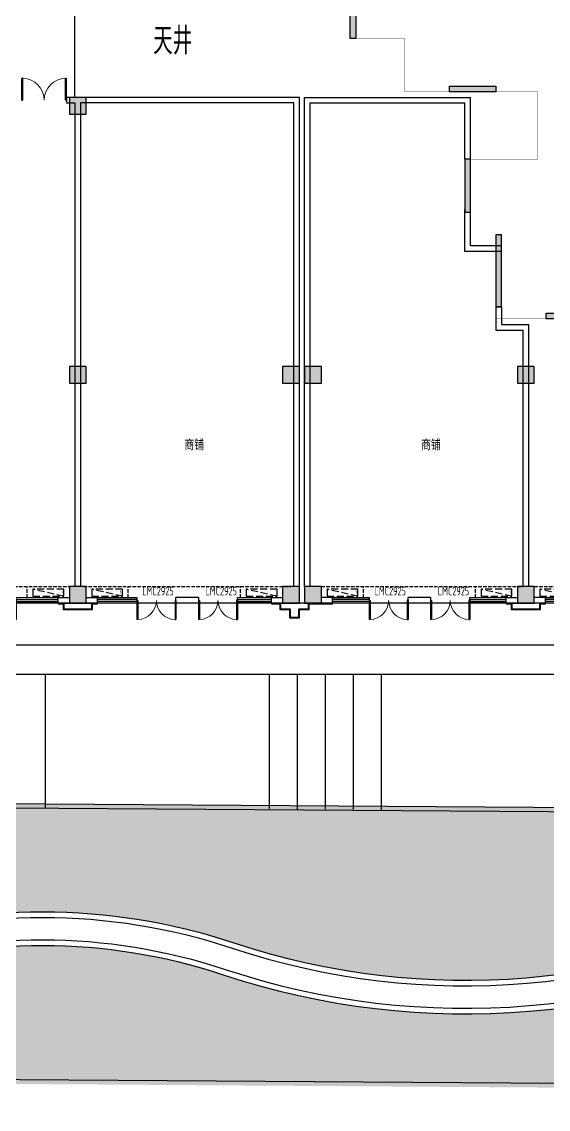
# Model space of a CAD drawing. Header units: millimetres. Extents: x 36720183 to 38160956, y 58934012 to 60388477.
# Drawn here: x 37428266 to 37447065, y 59257696 to 59296490 of the extents above; entities that cross this region are included whole.
import ezdxf

# ---------------------------------------------------------------- set-up
doc = ezdxf.new("R2010")
doc.units = ezdxf.units.MM
doc.header["$LTSCALE"] = 1000
doc.header["$MEASUREMENT"] = 0
doc.linetypes.add('DASH', pattern=[0.35, 0.25, -0.1])
for name, color, linetype in [('@ 绿化', 8, 'Continuous'), ('@YL', 2, 'Continuous'), ('@铺装', 2, 'Continuous'), ('C_Hatch', 41, 'Continuous'), ('C_Wall', 6, 'Continuous'), ('COLUMN', 9, 'Continuous'), ('CURTWALL', 4, 'Continuous'), ('DIM_LEAD', 3, 'Continuous'), ('PUB_HATCH', 8, 'Continuous'), ('PUB_TEXT', 7, 'Continuous'), ('WALL', 4, 'Continuous'), ('WINDOW', 2, 'Continuous'), ('WINDOW_TEXT', 3, 'Continuous'), ('扑救面', 2, 'Continuous'), ('空调', 115, 'Continuous'), ('空调机位', 7, 'Continuous')]:
    doc.layers.add(name, color=color, linetype=linetype)
doc.styles.get("Standard").update_dxf_attribs({"font": 'gbenor.shx', "bigfont": 'gbcbig.shx'})
pattern_1 = [(90, (0, 0), (-997.7954749999999, 997.7954750000001), [264.58066, -1731.01015]), (45, (0, 0), (-997.7961550815103, 997.7961550815104), [264.58066, -1146.51615]), (135, (0, 0), (-997.7961550815104, -997.7961550815103), [264.58066, -1146.51615])]

# ---------------------------------------------------------------- blocks, each defined once
blk = doc.blocks.new('_FZH')
blk.add_lwpolyline([(-0.499999999992724, -0.4999999999854481), (0.499999999992724, -0.4999999999854481), (0.499999999992724, 0.5000000000145519), (-0.499999999992724, 0.5000000000145519)], close=True)
at = {"layer": 'PUB_HATCH'}
blk.add_solid([(-0.499999999992724, -0.4999999999854481), (0.499999999992724, -0.4999999999854481), (-0.499999999992724, 0.5000000000145519), (0.499999999992724, 0.5000000000145519)], dxfattribs=at)
blk = doc.blocks.new('$DorLib2D$00000002')
for p, q in [((-0.5, -5.684341886080802e-17), (-0.5000000000000007, 0.4875)), ((-0.4750000000000007, 0.4875), (-0.5000000000000007, 0.4875)), ((-0.475, -2.842170943040401e-17), (-0.4750000000000007, 0.4875)), ((0.475, -2.842170943040401e-17), (0.4750000000000007, 0.4875)), ((0.4750000000000007, 0.4875), (0.5000000000000007, 0.4875)), ((0.5, -5.684341886080802e-17), (0.5000000000000007, 0.4875)), ((-0.5, -5.684341886080802e-17), (-0.475, -2.842170943040401e-17)), ((0.5, -5.684341886080802e-17), (0.475, -2.842170943040401e-17))]:
    blk.add_line(p, q)
at = {"lineweight": 13}
for centre, start, end in [((-0.4875, -4.263256414560601e-17), 0, 88.53071641864632), ((0.4875, -4.263256414560601e-17), 91.4692835813537, 180)]:
    blk.add_arc(centre, 0.4875, start, end, dxfattribs=at)
blk = doc.blocks.new('56d34')
at = {"layer": '@铺装', "color": 2, "ltscale": 0.2}
blk.add_line((526097.2758195428, 15768.51332169771), (524697.2757823272, 15768.51332169771), dxfattribs=at)
at = {"layer": 'CURTWALL', "color": 2}
for p, q in [((523197.2758195428, 15968.51323900372), (524697.275724764, 15968.5132465139)), ((524697.275724764, 15968.5132465139), (524697.275724764, 15768.5132465139)), ((526097.2758195428, 15768.51323900372), (526097.2758195428, 15968.51323900372)), ((526897.2405093564, 15968.51323900372), (526897.2405093564, 15768.51323900372)), ((528297.2404122679, 15768.5132465139), (528297.2404122679, 15968.5132465139)), ((528297.2404122679, 15968.5132465139), (529797.2405093564, 15968.51323900372)), ((524697.2754122643, 15901.84660857916), (523197.2758195428, 15901.84657233953)), ((524697.2754122643, 15835.1798844412), (523197.2758195428, 15835.1799056679)), ((524697.275724764, 15768.5132465139), (523197.2758195428, 15768.51323900372)), ((528297.2404122679, 15901.84652237594), (529797.2405093564, 15901.84657233953)), ((528297.2404122679, 15835.17997065187), (529797.2405093564, 15835.1799056679)), ((529797.2405093564, 15768.51323900372), (528297.2404122679, 15768.5132465139))]:
    blk.add_line(p, q, dxfattribs=at)
at = {"layer": 'WALL', "color": 0}
for p, q in [((523197.2758197663, 15768.51323900372), (523197.2758193193, 15968.51323900372)), ((529797.2405093564, 15768.51323900372), (529797.2405093564, 15968.51323900372))]:
    blk.add_line(p, q, dxfattribs=at)
at = {"layer": 'WALL'}
for p, q in [((526897.2405093564, 15968.51323900372), (526097.2758195428, 15968.51323900372)), ((526897.2405093564, 15768.51332169771), (526097.2758195428, 15768.51332169771))]:
    blk.add_line(p, q, dxfattribs=at)
at = {"layer": '空调', "color": 0, "linetype": 'DASH', "ltscale": 0.5}
for p, q in [((522797.2758198855, 16368.42236685753), (530197.2758199153, 16368.42236685753)), ((524297.2758198855, 15968.42236688733), (524297.2758198855, 16368.42236685753)), ((528697.2758197216, 15968.42236688733), (528697.2758197216, 16368.42236685753))]:
    blk.add_line(p, q, dxfattribs=at)
at = {"layer": '空调机位', "linetype": 'DASH'}
for points in [[(524097.2758200765, 16018.42236690223), (524097.2758200169, 16268.42236673832), (522997.2758200318, 16268.42236675322), (522997.2758201286, 16018.42236667871)], [(529997.2758199126, 16018.42236581445), (529997.275819853, 16268.42236565053), (528897.2758198678, 16268.42236566544), (528897.2758199647, 16018.42236559093)]]:
    blk.add_lwpolyline(points, close=True, dxfattribs=at)
for points in [[(524097.2758200765, 16018.42236690223), (522997.2758200169, 16268.42236672342)], [(529997.2758199126, 16018.42236581445), (528897.275819853, 16268.42236563563)]]:
    blk.add_lwpolyline(points, dxfattribs=at)
at = {"layer": 'WINDOW', "color": 0, "xscale": -1400, "yscale": -1400, "zscale": 1400}
blk.add_blockref('$DorLib2D$00000002', (525397.2758195428, 15868.51323900372), dxfattribs=at)
at = {"layer": 'WINDOW', "color": 0, "xscale": -1400, "yscale": 1400, "zscale": 1400, "rotation": 180}
blk.add_blockref('$DorLib2D$00000002', (527597.2405093564, 15868.51323900372), dxfattribs=at)
at = {"layer": 'PUB_TEXT', "color": 0}
for p in [(524002.6503687426, 16115.60670714825), (529902.6503685787, 16115.60670606047)]:
    blk.add_text('1', height=105, dxfattribs=at).set_placement(p)
at = {"layer": 'WINDOW_TEXT', "width": 0.7}
for p in [(524894.2726606159, 16051.08696593817), (527152.2726606159, 16051.08696593817)]:
    blk.add_text('LMC2925', height=300, dxfattribs=at).set_placement(p)
blk = doc.blocks.new('2014-1-1-G-A1')
h = blk.add_hatch(color=256)
h.paths.add_polyline_path([(3033172.852375269, 319956.4978540423), (3033572.85237849, 319956.4978575243), (3033572.852378053, 319106.485383566), (3034022.852374514, 319106.4853835613), (3034022.852374514, 318906.4853834682), (3033572.852378415, 318906.4853835679), (3033572.852378418, 317656.4853922033), (3033372.852378418, 317656.4853922031), (3033372.852377866, 319756.4978575243), (3033172.852375319, 319756.4978455537)])
h.paths.add_polyline_path([(3040172.852378401, 313656.4853835695), (3040372.852378383, 313656.4853835697), (3040372.852378081, 312356.4853836026), (3039920.435534437, 312356.4853835669), (3039920.435534417, 312556.4853835634), (3040172.852378382, 312556.485383566)])
h.paths.add_polyline_path([(3040570.400208883, 319756.4978575273), (3040570.400208879, 319956.4978575273), (3040170.400211017, 319956.4978571003), (3040172.817056711, 319106.4978598573), (3037972.852374906, 319106.4853835611), (3037972.852374906, 318156.4853835509), (3038172.852374913, 318156.4853835509), (3038172.852374905, 318906.4853835681), (3040172.85237838, 318906.4853835558), (3040172.85237838, 315656.4853835611), (3040372.852378383, 315656.4853835611), (3040370.400212335, 319756.4978575232)])
h.paths.add_polyline_path([(3033572.852376633, 313856.4978738369), (3033572.852378437, 312556.4853835686), (3033827.522232801, 312556.4853835686), (3033827.522232799, 312356.4853835613), (3033372.852378436, 312356.4853835662), (3033372.852376784, 313856.4978738374)])
h.paths.add_polyline_path([(3035522.852374892, 318906.485383597), (3035522.852374895, 319106.4853835709), (3036172.852374886, 319106.4853835613), (3036172.852374867, 317456.4853835925), (3035972.852374888, 317456.4853835925), (3035972.852374897, 318906.4853836002)])
h.paths.add_polyline_path([(3025472.852378621, 315206.4978621225), (3025672.852378622, 315206.4978621225), (3025672.852378622, 312606.4978623861), (3025472.852378622, 312606.4978628189)])
h.paths.add_polyline_path([(3043972.85237799, 319956.4978566205), (3043772.85237799, 319956.4978566202), (3043772.852377992, 318306.3229035741), (3043972.852377992, 318306.3229035743)])
h.paths.add_polyline_path([(3046872.852374455, 319956.4978566207), (3046672.852374455, 319956.4978566205), (3046672.852374457, 318306.3229035742), (3046872.852374457, 318306.3229035746)])
h.paths.add_polyline_path([(3048072.852374076, 315206.497862136), (3048072.852374076, 315406.4978621353), (3049772.852374462, 315406.4978621379), (3049972.852374464, 315406.4978621381), (3049972.852374463, 315206.4978621381)])
h.paths.add_polyline_path([(3049972.852378063, 319306.4978621237), (3049772.852378062, 319306.4978621234), (3049772.852378064, 317656.4978621234), (3049972.852378065, 317656.5853508735)])
h.paths.add_polyline_path([(3029772.852374586, 319956.4978566119), (3029972.852374586, 319956.4978566119), (3029972.852374586, 318306.3229035658), (3029772.852374586, 318306.3229035658)])
h.paths.add_polyline_path([(3043072.852377752, 310906.4978623088), (3043272.852377753, 310906.4978623074), (3044722.852378089, 310906.4978623036), (3044722.852378081, 310706.4978621902), (3043072.852377752, 310706.4978621874)])
h.paths.add_polyline_path([(3033772.852378451, 308556.997862872), (3033772.852378454, 308306.4978628869), (3033772.852378458, 308106.4978628859), (3032922.762977445, 308106.4978628595), (3032922.762977434, 308556.9978628667)])
h.paths.add_polyline_path([(3039972.852378479, 303106.2577114857), (3039972.852378474, 302906.2577114848), (3039972.852378459, 302606.4978627763), (3041272.852378457, 302606.4978627783), (3041272.852378457, 302806.4978627805), (3040172.852378448, 302806.4978628433), (3040172.852378448, 303106.2577114847)])
h.paths.add_polyline_path([(3033772.852378441, 303106.2577114892), (3033772.85237844, 302906.2577114888), (3033772.852378455, 302606.4978627802), (3032472.852378457, 302606.497862783), (3032472.852378457, 302806.4978627854), (3033572.852378466, 302806.4978628475), (3033572.852378466, 303106.2577114888)])
h.paths.add_polyline_path([(3043072.85237846, 303235.3215238984), (3043072.852378465, 303035.3215238984), (3042872.852378465, 303035.3215238797), (3042872.852378392, 305606.4978629394), (3043072.852378392, 305606.4978629415)])
h.paths.add_polyline_path([(3044172.852378379, 306406.4978637055), (3043972.852378376, 306406.4978637004), (3043972.852378333, 308106.4978629451), (3043972.852378328, 308306.4978629453), (3044172.852378329, 308306.4978629693)])
h.paths.add_polyline_path([(3040822.941779337, 308556.9978628682), (3040822.94177934, 308306.4978628831), (3040822.941779344, 308106.4978628822), (3039972.852378332, 308106.4978628557), (3039972.85237832, 308556.9978628629)])
h.paths.add_polyline_path([(3030672.852378455, 303235.3215237309), (3030672.852378455, 303035.3215237309), (3030872.852378455, 303035.3215237253), (3030872.852378457, 305606.4978627849), (3030672.852378457, 305606.4978627819)])
h.paths.add_polyline_path([(3029572.852378454, 306406.4978637055), (3029772.852378456, 306406.4978637055), (3029772.852378459, 308106.4978627802), (3029772.852378459, 308306.4978627806), (3029572.852378455, 308306.4978627814)])
h.paths.add_polyline_path([(3048272.852375372, 312806.4978628189), (3048272.852375372, 312606.4978628189), (3045472.852375461, 312606.4978628187), (3045472.852375461, 312806.4978628187)])
h.paths.add_polyline_path([(3029022.852378127, 310906.4978621227), (3029222.852378128, 310906.4978621216), (3030672.852378463, 310906.4978621177), (3030672.852378456, 310706.4978620044), (3029022.852378127, 310706.4978620015)])
h.paths.add_polyline_path([(3026872.852378122, 319956.4978566119), (3027072.852378122, 319956.4978566119), (3027072.852378122, 318306.3229035657), (3026872.852378122, 318306.3229035657)])
h.paths.add_polyline_path([(3025672.852378505, 315206.4978621226), (3025672.852378505, 315406.4978621218), (3023972.852378119, 315406.4978621225), (3023772.852378118, 315406.4978621225), (3023772.852378119, 315206.4978621223)])
h.paths.add_polyline_path([(3023772.852378119, 319306.4978621219), (3023972.85237812, 319306.4978621219), (3023972.85237812, 317656.4978621219), (3023772.852378119, 317656.5853508718)])
at = {"layer": 'C_Wall'}
for points in [[(3026872.852378122, 319956.4978566119), (3027072.852378122, 319956.4978566119), (3027072.852378122, 318306.3229035657), (3026872.852378122, 318306.3229035657)], [(3029772.852374586, 319956.4978566119), (3029972.852374586, 319956.4978566119), (3029972.852374586, 318306.3229035658), (3029772.852374586, 318306.3229035658)], [(3033172.852375269, 319956.4978540423), (3033572.85237849, 319956.4978575243), (3033572.852378053, 319106.485383566), (3034022.852374514, 319106.4853835613), (3034022.852374514, 318906.4853834682), (3033572.852378415, 318906.4853835679), (3033572.852378418, 317656.4853922033), (3033372.852378418, 317656.4853922031), (3033372.852377866, 319756.4978575243), (3033172.852375319, 319756.4978455537)], [(3040570.400208883, 319756.4978575273), (3040570.400208879, 319956.4978575273), (3040170.400211017, 319956.4978571003), (3040172.817056711, 319106.4978598573), (3037972.852374906, 319106.4853835611), (3037972.852374906, 318156.4853835509), (3038172.852374913, 318156.4853835509), (3038172.852374905, 318906.4853835681), (3040172.85237838, 318906.4853835558), (3040172.85237838, 315656.4853835611), (3040372.852378383, 315656.4853835611), (3040370.400212335, 319756.4978575232)], [(3043972.85237799, 319956.4978566205), (3043772.85237799, 319956.4978566202), (3043772.852377992, 318306.3229035741), (3043972.852377992, 318306.3229035743)], [(3046872.852374455, 319956.4978566207), (3046672.852374455, 319956.4978566205), (3046672.852374457, 318306.3229035742), (3046872.852374457, 318306.3229035746)], [(3023772.852378119, 319306.4978621219), (3023972.85237812, 319306.4978621219), (3023972.85237812, 317656.4978621219), (3023772.852378119, 317656.5853508718)], [(3049972.852378063, 319306.4978621237), (3049772.852378062, 319306.4978621234), (3049772.852378064, 317656.4978621234), (3049972.852378065, 317656.5853508735)], [(3035522.852374892, 318906.485383597), (3035522.852374895, 319106.4853835709), (3036172.852374886, 319106.4853835613), (3036172.852374867, 317456.4853835925), (3035972.852374888, 317456.4853835925), (3035972.852374897, 318906.4853836002)], [(3025672.852378505, 315206.4978621226), (3025672.852378505, 315406.4978621218), (3023972.852378118, 315406.4978621224), (3023972.852378119, 315406.4978621225), (3023772.852378118, 315406.4978621225), (3023772.852378119, 315206.4978621223)], [(3048072.852374076, 315206.497862136), (3048072.852374076, 315406.4978621353), (3049772.852374463, 315406.4978621379), (3049772.852374462, 315406.4978621379), (3049972.852374464, 315406.4978621381), (3049972.852374463, 315206.4978621381)], [(3025472.852378621, 315206.4978621225), (3025672.852378622, 315206.4978621225), (3025672.852378622, 312606.4978623861), (3025472.852378622, 312606.4978628189)], [(3033572.852376633, 313856.4978738369), (3033572.852378437, 312556.4853835686), (3033827.522232801, 312556.4853835686), (3033827.522232799, 312356.4853835613), (3033372.852378436, 312356.4853835662), (3033372.852376784, 313856.4978738374)], [(3040172.852378401, 313656.4853835695), (3040372.852378383, 313656.4853835697), (3040372.852378081, 312356.4853836026), (3039920.435534437, 312356.4853835669), (3039920.435534417, 312556.4853835634), (3040172.852378382, 312556.485383566)], [(3048272.852375372, 312806.4978628189), (3048272.852375372, 312606.4978628189), (3045472.852375461, 312606.4978628187), (3045472.852375461, 312806.4978628187)], [(3029022.852378127, 310906.4978621227), (3029222.852378127, 310906.4978621202), (3029222.852378128, 310906.4978621216), (3030672.852378463, 310906.4978621177), (3030672.852378463, 310906.4978621177), (3030672.852378456, 310706.4978620044), (3029022.852378127, 310706.4978620015)], [(3043072.852377752, 310906.4978623088), (3043272.852377753, 310906.4978623061), (3043272.852377753, 310906.4978623074), (3044722.852378089, 310906.4978623036), (3044722.852378089, 310906.4978623036), (3044722.852378081, 310706.4978621902), (3043072.852377752, 310706.4978621874)], [(3033772.852378451, 308556.997862872), (3033772.852378457, 308306.4978628694), (3033772.852378454, 308306.4978628869), (3033772.852378458, 308106.4978628859), (3032922.762977445, 308106.4978628595), (3032922.762977434, 308556.9978628667)], [(3040822.941779337, 308556.9978628682), (3040822.941779343, 308306.4978628657), (3040822.94177934, 308306.4978628831), (3040822.941779344, 308106.4978628822), (3039972.852378332, 308106.4978628557), (3039972.85237832, 308556.9978628629)], [(3029572.852378454, 306406.4978637055), (3029772.852378456, 306406.4978637055), (3029772.852378459, 308106.4978627805), (3029772.852378459, 308106.4978627802), (3029772.852378459, 308306.4978627806), (3029572.852378455, 308306.4978627814)], [(3044172.852378379, 306406.4978637055), (3043972.852378376, 306406.4978637004), (3043972.852378331, 308106.4978629632), (3043972.852378333, 308106.4978629451), (3043972.852378328, 308306.4978629453), (3044172.852378329, 308306.4978629693)], [(3030672.852378455, 303235.3215237309), (3030672.852378455, 303035.3215237309), (3030872.852378455, 303035.3215237253), (3030872.852378457, 305606.4978627849), (3030672.852378457, 305606.4978627819), (3030672.852378455, 303235.3215237254)], [(3043072.85237846, 303235.3215238984), (3043072.852378465, 303035.3215238984), (3042872.852378465, 303035.3215238797), (3042872.852378392, 305606.4978629394), (3043072.852378392, 305606.4978629415), (3043072.852378459, 303235.321523885)], [(3033772.852378441, 303106.2577114892), (3033772.852378441, 302906.2577114888), (3033772.85237844, 302906.2577114888), (3033772.852378455, 302606.4978627802), (3032472.852378457, 302606.497862783), (3032472.852378457, 302806.4978627854), (3033572.852378466, 302806.4978628475), (3033572.852378466, 303106.2577114888)], [(3039972.852378479, 303106.2577114857), (3039972.852378479, 302906.257711485), (3039972.852378474, 302906.2577114848), (3039972.852378459, 302606.4978627763), (3041272.852378457, 302606.4978627783), (3041272.852378457, 302806.4978627805), (3040172.852378448, 302806.4978628433), (3040172.852378448, 303106.2577114847)]]:
    blk.add_lwpolyline(points, close=True, dxfattribs=at)
blk = doc.blocks.new('T7T8T9scpm')
at = {"layer": '@铺装', "color": 6, "ltscale": 0.2}
for p, q in [((447812.4622374699, 17075.1398832649), (446412.4622002542, 17075.1398832649)), ((456105.0644638389, 17075.13973521441), (454705.0644266233, 17075.13973521441))]:
    blk.add_line(p, q, dxfattribs=at)
for points in [[(443605.064457342, 17075.13962833583), (443605.064457342, 17050.13962833583), (443780.064457342, 17050.13962833583), (443780.064457342, 16850.13962833583), (444130.064457342, 16850.13962833583), (444130.064457342, 16850.13962833583), (444480.0644573569, 16850.13962833583), (444480.0644571707, 16850.13965228945), (444830.064457342, 16850.13965240866), (444830.064457342, 17050.13962833583), (445005.0644571558, 17050.13962833583), (445005.0644571558, 17075.13962833583)], [(444305.064457342, 17075.13965252042), (443805.064457342, 17075.13962833583), (443805.064457342, 16875.13962833583), (444155.064457342, 16875.13962833583), (444155.064457342, 16875.13962833583), (444455.064457342, 16875.13962833583), (444455.0644571558, 16875.13965227455), (444805.0644571558, 16875.13965251297), (444805.0644571558, 17075.13965251297), (444305.064457342, 17075.139676705)], [(451219.8247507438, 17075.13959620148), (451219.8247507438, 17050.13959620148), (451519.8247850165, 17050.13959620148), (451519.8247850165, 16850.13959620148), (451869.8247850165, 16850.13959620148), (451869.8247850165, 16550.13959620148), (452219.8247850314, 16550.13959620148), (452219.8247848451, 16850.1396201551), (452569.8247850165, 16850.13962027431), (452569.8247850165, 17050.13959620148), (453405.0644638389, 17050.13965252042), (453405.0644638389, 17075.13965252042)], [(452044.8247850165, 17075.13962038606), (451544.8247850165, 17075.13959620148), (451544.8247850165, 16875.13959620148), (451894.8247850165, 16875.13959620148), (451894.8247850165, 16575.13959620148), (452194.8247850165, 16575.13959620148), (452194.8247848302, 16875.13962014019), (452544.8247848302, 16875.13962037861), (452544.8247848302, 17075.13962037861), (452044.8247850165, 17075.13964457065)], [(459605.064457342, 17075.13961017132), (459605.064457342, 17050.13961017132), (459780.064457342, 17050.13961017132), (459780.064457342, 16850.13961017132), (460130.064457342, 16850.13961017132), (460130.064457342, 16850.13961017132), (460480.0644573569, 16850.13961017132), (460480.0644571707, 16850.13963412493), (460830.064457342, 16850.13963424414), (460830.064457342, 17050.13961017132), (461005.0644571558, 17050.13961017132), (461005.0644571558, 17075.13961017132)], [(460305.064457342, 17075.1396343559), (459805.064457342, 17075.13961017132), (459805.064457342, 16875.13961017132), (460155.064457342, 16875.13961017132), (460155.064457342, 16875.13961017132), (460455.064457342, 16875.13961017132), (460455.0644571558, 16875.13963411003), (460805.0644571558, 16875.13963434845), (460805.0644571558, 17075.13963434845), (460305.064457342, 17075.13965854049)]]:
    blk.add_lwpolyline(points, dxfattribs=at)
at = {"layer": 'CURTWALL', "color": 6}
for p, q in [((445005.0644230172, 17275.13980103284), (446412.462142691, 17275.13980808109)), ((446412.4618301913, 17208.47317014635), (445005.0644230172, 17208.47313436866)), ((446412.4618301913, 17141.80644600838), (445005.0644230172, 17141.80646769702)), ((446412.462142691, 17075.13980808109), (445005.0644230172, 17075.13980103284)), ((446412.462142691, 17275.13980808109), (446412.462142691, 17075.13980808109)), ((447812.4622374699, 17075.13980057091), (447812.4622374699, 17275.13980057091)), ((448612.4269272834, 17275.13980057091), (448612.4269272834, 17075.13980057091)), ((450012.4268301949, 17075.13980808109), (450012.4268301949, 17275.13980808109)), ((450012.4268301949, 17275.13980808109), (451219.8247507438, 17275.13980057091)), ((450012.4268301949, 17208.47308394313), (451219.8247507438, 17208.47313390672)), ((450012.4268301949, 17141.80653221905), (451219.8247507438, 17141.80646723509)), ((451219.8247507438, 17075.13980057091), (450012.4268301949, 17075.13980808109)), ((453405.0644638389, 17275.13965252042), (454705.0643690601, 17275.1396600306)), ((454705.0640565604, 17208.47302209586), (453405.0644638389, 17208.47298585624)), ((454705.0640565604, 17141.8062979579), (453405.0644638389, 17141.8063191846)), ((454705.0643690601, 17075.1396600306), (453405.0644638389, 17075.13965252042)), ((454705.0643690601, 17275.1396600306), (454705.0643690601, 17075.1396600306)), ((456105.0644638389, 17075.13965252042), (456105.0644638389, 17275.13965252042)), ((456905.0291536525, 17275.13965252042), (456905.0291536525, 17075.13965252042)), ((458305.029056564, 17075.1396600306), (458305.029056564, 17275.1396600306)), ((458305.029056564, 17275.1396600306), (459605.0291536525, 17275.13965252042)), ((458305.029056564, 17208.47293589264), (459605.0291536525, 17208.47298585624)), ((458305.029056564, 17141.80638416857), (459605.0291536525, 17141.8063191846)), ((459605.0291536525, 17075.13965252042), (458305.029056564, 17075.1396600306))]:
    blk.add_line(p, q, dxfattribs=at)
at = {"layer": 'WALL', "color": 6}
for p, q in [((444305.0644594952, 35121.45552387089), (443905.064630568, 35121.45546563715)), ((443905.064630568, 35121.45546563715), (443905.0646305382, 34921.45549168438)), ((443905.0646305382, 34921.45549168438), (444205.0644583404, 34921.45552111417)), ((444205.0644583404, 34921.45552111417), (444205.0644581169, 17675.13965249807)), ((452219.8247850314, 35121.45552133769), (444305.0644595101, 35121.45552387089)), ((444405.0644485503, 34921.45554050058), (444405.0644483343, 17675.13965249807)), ((452019.8247850314, 34921.45553807169), (444405.0644485503, 34921.45554050058)), ((452019.8247850314, 17675.14008107781), (452019.8247850314, 34921.45553807169)), ((452219.8247850314, 17675.14008107781), (452219.8247850314, 35121.45552133769)), ((452404.8247850314, 17675.14008107781), (452404.8247850314, 35121.45552133769)), ((452404.8247850314, 35121.45552133769), (458330.5758678392, 35121.45552133769)), ((452604.8247850314, 17675.14008107781), (452604.8247850314, 34921.45552133769)), ((452604.8247850314, 34921.45552133769), (458130.5481019914, 34921.45552133769)), ((458130.2704824135, 32921.59668116271), (458130.5481019914, 34921.45552133769)), ((458330.2704804838, 32921.56891724467), (458330.5758678392, 35121.45552133769)), ((458130.029595606, 29621.72726559639), (458130.0295145959, 31121.45551917702)), ((458330.0294849202, 29821.72726560384), (458330.0294849202, 31021.45699375123)), ((459430.0295718759, 29621.72724452615), (458130.029595606, 29621.72726559639)), ((459430.0295718759, 29821.72724452615), (458330.0294849202, 29821.72726560384)), ((459430.0295718759, 29621.72724452615), (459430.0295718759, 29821.72724452615)), ((459230.270484522, 27650.3800785318), (459230.2711643726, 26821.23077693582)), ((459430.270484522, 27650.38008783013), (459230.270484522, 27650.3800785318)), ((459430.270484522, 27650.38008783013), (459430.2712031007, 27021.23080082983)), ((459230.2708363235, 26821.23077693582), (460205.0644485578, 26821.2308094427)), ((459430.2707462236, 27021.23080082983), (460405.0644758269, 27021.23083333671)), ((460205.0644485503, 17675.13965851814), (460205.0644485578, 26821.2308094427)), ((460405.0644758269, 17675.13965851814), (460405.0644758269, 27021.23083333671)), ((443605.0291640684, 17275.13965252042), (444005.064491652, 17275.13965252042)), ((443605.064457342, 17075.13980057091), (444005.064491652, 17075.13961303979)), ((444605.0644573271, 17275.13965252042), (445005.0997849107, 17275.13965252042)), ((444605.0997506008, 17075.13980057091), (445005.0997849107, 17075.13961303979)), ((445005.0644232407, 17075.13980103284), (445005.0644227937, 17275.13980103284)), ((448612.4269272834, 17275.13980057091), (447812.4622374699, 17275.13980057091)), ((448612.4269272834, 17075.1398832649), (447812.4622374699, 17075.1398832649)), ((451219.7894574702, 17275.13965252042), (451619.8247850537, 17275.13965252042)), ((451219.8247507438, 17075.13980057091), (451219.8247507438, 17275.13980057091)), ((451219.8247507438, 17075.13980057091), (451619.8247850537, 17075.13961303979)), ((453405.0644640625, 17275.13965252042), (453005.0644640625, 17275.13965252042)), ((453405.0644640625, 17075.13965252042), (453005.0644640625, 17075.13965252042)), ((453405.0644640625, 17075.13965252042), (453405.0644636154, 17275.13965252042)), ((456905.0291536525, 17275.13965252042), (456105.0644638389, 17275.13965252042)), ((456905.0291536525, 17075.13973521441), (456105.0644638389, 17075.13973521441)), ((459605.0291536525, 17075.13965252042), (459605.0291536525, 17275.13965252042)), ((459605.0291536525, 17275.13965252042), (460005.0644573495, 17275.13965252042)), ((459605.0291536525, 17075.13965252042), (460005.0644573495, 17075.13965252042)), ((461005.0644950271, 17275.13965252042), (460605.0644954741, 17275.13965252042)), ((461005.0644952506, 17075.13965252042), (460605.0644954741, 17075.13965252042))]:
    blk.add_line(p, q, dxfattribs=at)
blk.add_lwpolyline([(454028.7553528175, 39821.5564307645, 10, 10, 0), (454028.7553528175, 37221.55643146485, 10, 10, 0), (455978.7553522587, 37221.55643146485, 10, 10, 0), (455978.7553522587, 35321.556431517, 10, 10, 0), (460728.75535319, 35321.55643220991, 10, 10, 0), (460728.75535319, 32921.55643229932, 10, 10, 0), (458128.7553526312, 32921.55643229932, 10, 10, 0), (458128.7553526312, 30021.5564314276, 10, 10, 0), (459228.7553526536, 30021.5564314276, 10, 10, 0), (459228.7553526536, 27221.55642757565, 10, 10, 0), (462128.7553526387, 27221.55642688274, 10, 10, 0)], format="xyseb", dxfattribs=at)
at = {"layer": '空调', "color": 6, "linetype": 'DASH', "ltscale": 0.5}
for p, q in [((444512.4622378126, 17675.04892842472), (451912.4622378424, 17675.04892842472)), ((446105.0644573271, 17275.13965252787), (446105.0644573271, 17675.13965249807)), ((450119.8248364404, 17275.04892845452), (450119.8248364404, 17675.04892842472)), ((453005.0644641817, 17675.04878037423), (460205.0644642115, 17675.04878037423)), ((454505.0644641817, 17275.04878040403), (454505.0644641817, 17675.04878037423)), ((458505.0644640177, 17275.04878040403), (458505.0644640177, 17675.04878037423))]:
    blk.add_line(p, q, dxfattribs=at)
at = {"layer": '空调机位', "color": 6, "linetype": 'DASH'}
for points in [[(445905.0644575208, 17325.13965254277), (445905.0644574612, 17575.13965237886), (444805.0644574761, 17575.13965239376), (444805.064457573, 17325.13965231925)], [(451419.8248366341, 17325.04892738163), (451419.8248365745, 17575.04892721772), (450319.8248365894, 17575.04892723262), (450319.8248366863, 17325.04892715812)], [(454305.0644643754, 17325.04878041893), (454305.0644643158, 17575.04878025502), (453205.0644643307, 17575.04878026992), (453205.0644644275, 17325.04878019542)], [(459805.0644642115, 17325.04877933115), (459805.0644641519, 17575.04877916723), (458705.0644641668, 17575.04877918214), (458705.0644642636, 17325.04877910763)]]:
    blk.add_lwpolyline(points, close=True, dxfattribs=at)
for points in [[(445905.0644575208, 17325.13965254277), (444805.0644574612, 17575.13965236396)], [(451419.8248366341, 17325.04892738163), (450319.8248365745, 17575.04892720282)], [(454305.0644643754, 17325.04878041893), (453205.0644643158, 17575.04878024012)], [(459805.0644642115, 17325.04877933115), (458705.0644641519, 17575.04877915233)]]:
    blk.add_lwpolyline(points, dxfattribs=at)
at = {"layer": 'C_Hatch', "color": 6}
blk.add_blockref('2014-1-1-G-A1', (-2571442.581897974, -275384.9289455339), dxfattribs=at)
at = {"layer": 'COLUMN', "color": 6, "xscale": 599.9999999767169, "yscale": 599.9999999767169, "zscale": 599.9999999767169}
for p in [(444305.4266148955, 34821.48210941255), (444305.064457342, 25221.54088117182), (451919.8247850463, 25221.54130975157), (452705.0644640774, 25221.54130973667), (460305.064457342, 25221.54088719189), (444305.064457342, 17375.13965251297), (451919.8247850463, 17375.14008109272), (452705.0644640774, 17375.14008107781), (460305.064457342, 17375.13965853304)]:
    blk.add_blockref('_FZH', p, dxfattribs=at)
at = {"layer": 'WINDOW', "color": 6}
for p, xscale, yscale, zscale, rotation in [((443105.0646335334, 35021.45552402735), -1600, 1600, 1600, 359.9999999926895), ((447112.4622374699, 17175.13980057091), 1400, 1400, 1400, 180), ((449312.4269272834, 17175.13980057091), -1400, 1400, 1400, 180), ((455405.0644638389, 17175.13965252042), 1400, 1400, 1400, 180), ((457605.0291536525, 17175.13965252042), -1400, 1400, 1400, 180)]:
    blk.add_blockref('$DorLib2D$00000002', p, dxfattribs=dict(at, xscale=xscale, yscale=yscale, zscale=zscale, rotation=rotation))
at = {"layer": '空调', "color": 6}
for p in [(-86192.21134528518, 1306.6264135167), (-62192.21132428944, 1306.6264135167)]:
    blk.add_blockref('56d34', p, dxfattribs=at)
at = {"layer": 'DIM_LEAD', "color": 6}
for p in [(448116.4598910436, 22532.8579640016), (456566.4719107077, 22532.8579640016)]:
    blk.add_text('商铺', height=385.8156028368795, dxfattribs=at).set_placement(p)
at = {"layer": 'PUB_TEXT', "color": 6}
for s, height, p in [('天井', 964.5390070921986, (446999.584951885, 36655.58422898501)), ('1', 105, (445810.439006187, 17422.32399278879)), ('1', 105, (451325.1993853003, 17422.23326762766)), ('1', 105, (454210.4390130416, 17422.23312066495)), ('1', 105, (459710.4390128776, 17422.23311957717))]:
    blk.add_text(s, height=height, dxfattribs=at).set_placement(p)
at = {"layer": 'WINDOW_TEXT', "color": 6, "width": 0.7}
for p in [(446609.4590785429, 17357.71352750063), (448867.4590785429, 17357.71352750063), (454902.061304912, 17357.71337945759), (457160.061304912, 17357.71337945759)]:
    blk.add_text('LMC2925', height=300, dxfattribs=at).set_placement(p)

msp = doc.modelspace()

# ---------------------------------------------------------------- hatches: boundary and pattern name
at = {"layer": '@ 绿化', "linetype": 'Continuous'}
h = msp.add_hatch(dxfattribs=at)
h.set_pattern_fill('GRASS', color=256, scale=500, style=0)
h.set_pattern_definition(pattern_1)
edge = h.paths.add_edge_path()
edge.add_line((37399509.38963092, 59268793.74272703), (37403122.96284687, 59268769.2033649))
edge.add_arc((37417112.19984653, 59278864.79416885), 17251.65805114098, 215.8167947923093, 288.4050749916405)
edge.add_arc((37429011.13487238, 59243105.85123364), 20435.03263128814, 71.59492500848643, 108.40507499151369, ccw=False)
edge.add_arc((37444103.08427363, 59288460.51165055), 27364.67613627359, 251.5949250083742, 298.0043782715485)
edge.add_arc((37464579.85656755, 59249956.40247416), 16245.6967931614, 56.805025818696606, 118.00437827152251, ccw=False)
edge.add_arc((37483883.00924835, 59279460.35982072), 19011.85846136698, 236.8050258186923, 294.1511265770484)
edge.add_arc((37498000.38268372, 59247975.97930349), 15492.72745511987, 65.84887342301528, 114.1511265769847, ccw=False)
edge.add_arc((37509549.01683482, 59273731.59126146), 12733.54573291503, 245.8488734229412, 313.9920107864443)
edge.add_arc((37522180.69574537, 59270684.35524383), 7191.867370924193, 238.2215957700643, 240.8064961765129)
edge.add_line((37518672.78559451, 59264406.01767291), (37518661.98841476, 59257980.79237283))
edge.add_line((37518661.98841476, 59257980.79237283), (37408847.90146443, 59258729.81385795))
edge.add_line((37408847.90146443, 59258729.81385795), (37399509.38963274, 59268793.74272507))
h = msp.add_hatch(dxfattribs=at)
h.set_pattern_fill('GRASS', color=256, scale=500, style=0)
h.set_pattern_definition(pattern_1)
edge = h.paths.add_edge_path()
edge.add_line((37404641.29876986, 59268758.73892823), (37515507.5534896, 59268002.54080222))
edge.add_arc((37522180.69574276, 59270684.35523931), 7191.867365706023, 201.894296838814, 228.5067556384076)
edge.add_arc((37509549.01683482, 59273731.59126146), 11533.54573291898, 245.8488734229561, 313.00665205256877, ccw=False)
edge.add_arc((37498000.38268372, 59247975.97930344), 16692.72745516314, 65.84887342303908, 99.75622526208392)
edge.add_arc((37498338.63588943, 59246676.0001526), 18031.57961306724, 100.1155142219869, 115.3612184128006)
edge.add_arc((37483883.00924835, 59279460.35982075), 17811.85846138485, 236.805025818729, 292.2077442480143, ccw=False)
edge.add_arc((37464579.85656754, 59249956.40247416), 17445.69679316868, 56.80502581869204, 118.004378271493)
edge.add_arc((37444103.08427362, 59288460.51165059), 26164.67613630496, 251.5949250084114, 298.0043782715234, ccw=False)
edge.add_arc((37429011.13487238, 59243105.85123373), 21635.03263120564, 71.5949250084102, 108.4050749915898)
edge.add_arc((37417112.19984654, 59278864.79416888), 16051.65805116387, 219.019592381903, 288.40507499156405, ccw=False)

# ---------------------------------------------------------------- linework, layer by layer
at = {"layer": '@YL'}
for points in [[(37509551.81205226, 59273205.77057324), (37403624.18780389, 59273205.77051043), (37403641.2606899, 59309026.58959252), (37411022.42858835, 59316618.14370694), (37419479.88022122, 59316618.14370696)], [(37509551.81205164, 59274245.77057324), (37404664.68360586, 59274245.77051105), (37404681.05945837, 59308604.13556483), (37411461.79555617, 59315578.14370694), (37419479.88022122, 59315578.14370696)], [(37509551.81205075, 59275745.77057324), (37406165.39870487, 59275745.77051193), (37406180.76922059, 59307994.82687105), (37412095.49791361, 59314078.14370694), (37419479.88022122, 59314078.14370696)], [(37399509.38963092, 59268793.74272703), (37659028.89670453, 59267023.60838445)]]:
    msp.add_lwpolyline(points, dxfattribs=at)
at = {"layer": '@YL', "color": 8}
for points in [[(37429113.62256947, 59268591.81775422), (37429113.62256947, 59273205.77052554)], [(37437113.62256946, 59268409.84107984), (37437113.62256947, 59273205.77053028)], [(37438113.62256946, 59268403.02026562), (37438113.62256947, 59273205.77053088)], [(37439113.62256946, 59268396.19945141), (37439113.62256947, 59273205.77053148)], [(37440113.62256946, 59268389.37863719), (37440113.62256947, 59273205.77053206)], [(37441113.62256946, 59268382.55782298), (37441113.62256947, 59273205.77053266)], [(37429113.62256947, 59268464.40759355), (37429113.62256947, 59268591.81775419)]]:
    msp.add_lwpolyline(points, dxfattribs=at)
at = {"layer": '@YL'}
for points in [[(37403122.96284687, 59268769.2033649, 0.3277599181407334), (37422559.11902469, 59262495.59208139, -0.1620101078817657), (37435463.15072007, 59262495.59208139, 0.2053135063028329), (37456951.86781983, 59264299.91849919, -0.2735660061694049), (37473474.21022708, 59263551.00203702, 0.255575817905072), (37491661.61312, 59262112.61979607, -0.2139353622026668), (37504339.15224744, 59262112.61979607, 0.3064137444400414), (37518393.20366038, 59264570.61171085, 0.3017167931083827)], [(37404641.17361687, 59268758.89336933, 0.3123533732742184), (37422180.23932545, 59263634.20974045, -0.162010107881748), (37435842.0304193, 59263634.20974045, 0.2053135063028038), (37456388.42098133, 59265359.41255778, -0.2735660061695234), (37474131.19801451, 59264555.17684609, 0.2555758179049736), (37491170.63930674, 59263207.5831355, -0.2139353622027467), (37504830.12606071, 59263207.5831355, 0.3017167931083425), (37517415.85537448, 59265297.40318173, 10.27189754381544)]]:
    msp.add_lwpolyline(points, format="xyb", dxfattribs=at)
at = {"layer": '@YL', "color": 8}
for points in [[(37403371.60331018, 59268767.51487598, 0.3253768950082528), (37422495.97240815, 59262685.36169123, -0.1620101078818192), (37435526.29733661, 59262685.36169123, 0.2053135063028838), (37456857.96001342, 59264476.50084228, -0.273566006169545), (37473583.70819166, 59263718.3645052, 0.255575817905232), (37491579.78415113, 59262295.11368598, -0.2139353622025874), (37504420.98121632, 59262295.11368598, 0.3053731384429769), (37518219.90760018, 59264681.42982786, 0.3017167931085059)], [(37404383.39246348, 59268760.64393163, 0.3151187413270898), (37422243.38594199, 59263444.44013061, -0.1620101078817421), (37435778.88380276, 59263444.44013061, 0.2053135063028345), (37456482.32878775, 59265182.83021468, -0.2735660061694887), (37474021.70004994, 59264387.81437791, 0.255575817904932), (37491252.46827561, 59263025.0892456, -0.2139353622028473), (37504748.29709183, 59263025.0892456, 0.3022302183644339), (37517568.40690701, 59265166.22621749, 0.3017167931083378)]]:
    msp.add_lwpolyline(points, format="xyb", dxfattribs=at)
msp.add_lwpolyline([(37652321.27748272, 59260719.21209858), (37602370.79929699, 59261059.91503832), (37582434.94489428, 59257695.81237406), (37408905.90397774, 59258879.42173097), (37399855.19115549, 59268641.39096978), (37658669.61682145, 59266883.81182733)], close=True, dxfattribs=at)
at = {"layer": '扑救面'}
msp.add_lwpolyline([(37430165.7431838, 59293792.08636871), (37430165.7431838, 59297692.18728873)], dxfattribs=at)

# ---------------------------------------------------------------- block references
msp.add_blockref('T7T8T9scpm', (36985960.67872547, 59258670.6308594))

doc.saveas('drawing.dxf')
